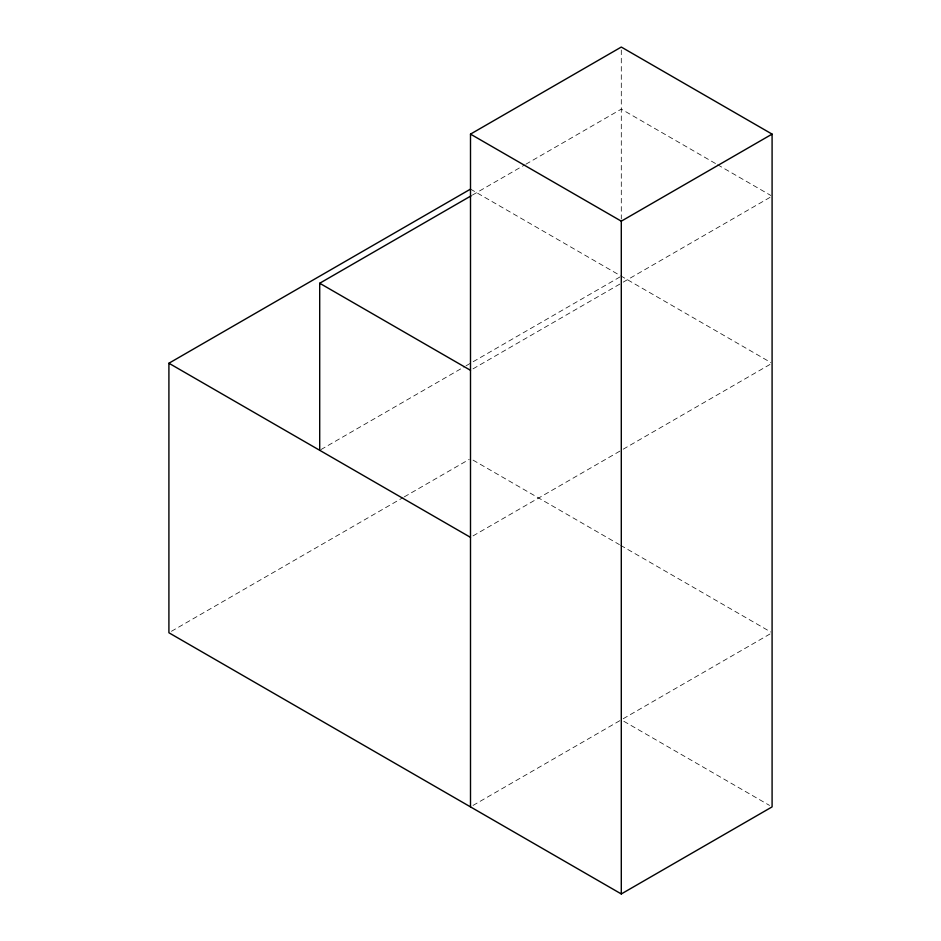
<?xml version="1.0" encoding="UTF-8"?>
<svg xmlns="http://www.w3.org/2000/svg" width="941" height="941" viewBox="0 0 941 941"><rect width="100%" height="100%" fill="white"/><g stroke="black" fill="none" stroke-linecap="round" stroke-linejoin="round"><path stroke-width="0.71" stroke-dasharray="4.71 3.53" d="M472.406 195.081L524.584 164.969M525.854 164.228L621.295 109.132L716.336 163.993M320.975 449.563L464.772 366.543M466.042 365.814L620.025 276.913M473.041 368.837L621.93 282.876M623.201 282.147L772.091 196.187M171.45 631.293L403.054 497.589M404.324 496.848L469.23 459.384M473.041 535.888L621.93 449.939M623.201 449.198L770.82 363.979M473.029 805.425L621.93 719.465M623.201 718.724L770.82 633.505M717.607 164.734L770.82 195.457M470.5 189.117L619.39 275.078M620.66 275.807L770.82 362.508M473.041 460.114L619.39 544.604M620.66 545.345L770.82 632.034M623.824 721.288L769.562 805.425M621.295 49.991L621.295 219.03"/><path stroke-width="1.41" d="M470.5 806.884L470.5 134.116L621.295 47.05L772.091 134.116L772.091 806.884L621.295 893.95L168.91 632.764L168.91 363.238L470.5 189.117M319.705 450.304L319.705 283.253L471.135 195.822M470.5 134.116L621.295 221.17L772.091 134.116M319.705 283.253L470.5 370.307M168.91 363.238L470.5 537.358M621.295 221.17L621.295 893.95"/></g></svg>
